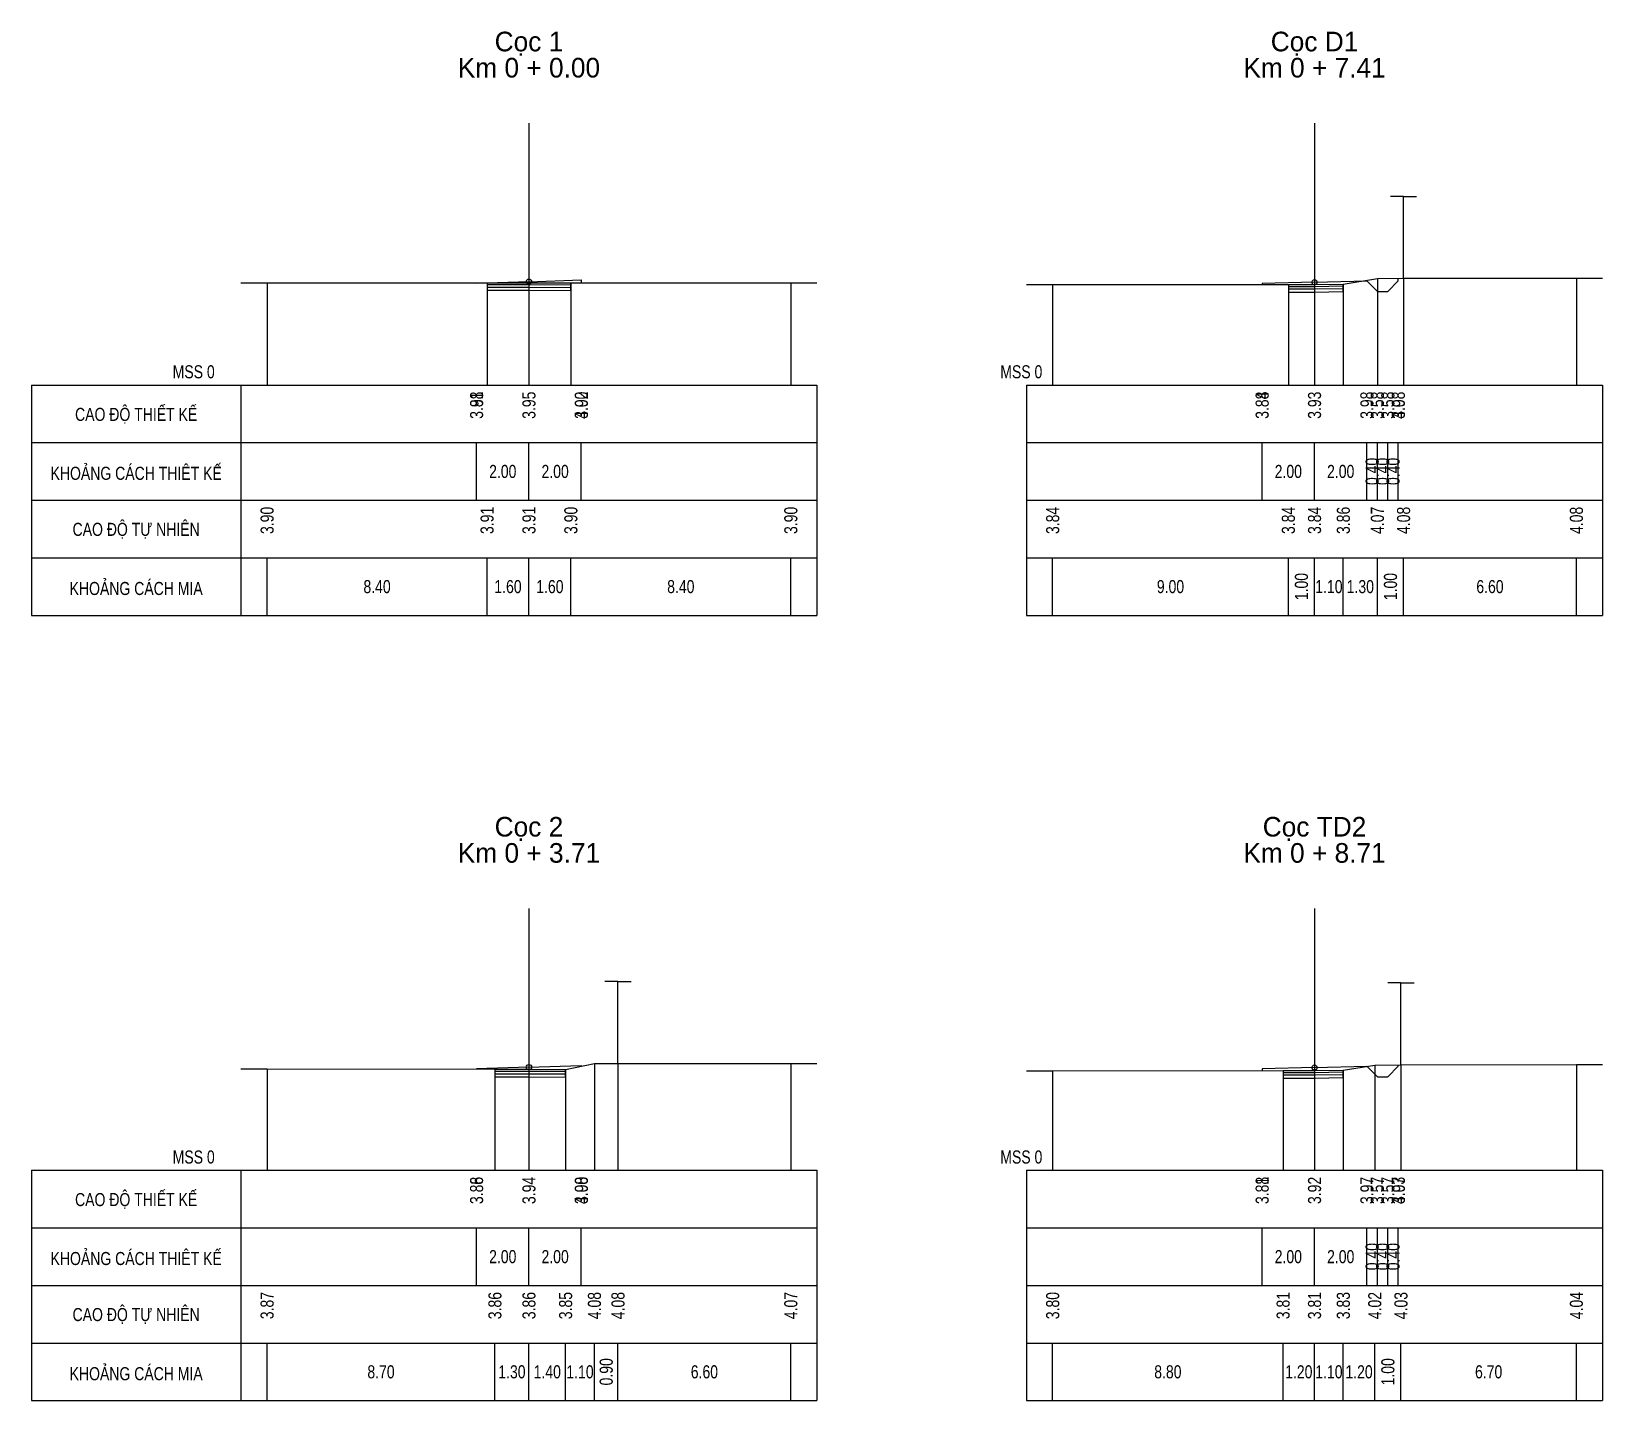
# Model space of a CAD drawing. Header units: inches. Extents: x 261 to 651, y -252 to 113.
# Drawn here: x 261 to 321, y -252 to -199.7 of the extents above; entities that cross this region are included whole.
import ezdxf
from ezdxf.enums import TextEntityAlignment as Align

# ---------------------------------------------------------------- set-up
doc = ezdxf.new("R2010")
doc.units = ezdxf.units.IN
doc.header["$MEASUREMENT"] = 0
for name, color, linetype in [('Bang TN tu nhien', 3, 'Continuous'), ('Duong cu', 8, 'Continuous'), ('Duong do thiet ke', 2, 'Continuous'), ('Duong dong trac ngang tu nhien', 9, 'Continuous'), ('KH_VAT', 8, 'Continuous'), ('Mat duong PD 1', 1, 'Continuous'), ('Taluy', 1, 'Continuous'), ('Trac ngang tu nhien', 3, 'Continuous'), ('TracNgang', 7, 'Continuous')]:
    doc.layers.add(name, color=color, linetype=linetype)
doc.styles.add('BangTN', font='viet buddy.shx', dxfattribs={"width": 0.8})

# ---------------------------------------------------------------- blocks, each defined once
blk = doc.blocks.new('CHIEUDUNGVAT12')
at = {"layer": 'KH_VAT', "color": 1}
for q in [(-2.5, 15.63), (2.5, 15.63)]:
    blk.add_line((0, 15.63), q, dxfattribs=at)
at = {"layer": 'KH_VAT', "color": 7}
blk.add_lwpolyline([(0, 0), (0, 15.63)], dxfattribs=at)
blk = doc.blocks.new('ChieuDungVat4.dwg')
at = {"layer": 'KH_VAT', "color": 1}
blk.add_blockref('CHIEUDUNGVAT12', (0, 0), dxfattribs=at)

msp = doc.modelspace()

# ---------------------------------------------------------------- linework, layer by layer
at = {"layer": 'Bang TN tu nhien', "color": 3}
for p, q in [((279.997, -203.198), (279.997, -213.198)), ((309.997, -203.198), (309.997, -213.198)), ((260.997, -213.198), (260.997, -221.998)), ((260.997, -213.198), (290.997, -213.198)), ((268.997, -213.198), (268.997, -221.998)), ((290.997, -213.198), (290.997, -221.998)), ((298.997, -213.198), (298.997, -221.998)), ((298.997, -213.198), (320.997, -213.198)), ((320.997, -213.198), (320.997, -221.998)), ((260.997, -215.398), (290.997, -215.398)), ((298.997, -215.398), (320.997, -215.398)), ((260.997, -217.598), (290.997, -217.598)), ((298.997, -217.598), (320.997, -217.598)), ((260.997, -219.798), (290.997, -219.798)), ((298.997, -219.798), (320.997, -219.798)), ((260.997, -221.998), (290.997, -221.998)), ((298.997, -221.998), (320.997, -221.998)), ((279.997, -233.198), (279.997, -243.198)), ((309.997, -233.198), (309.997, -243.198)), ((260.997, -243.198), (260.997, -251.998)), ((260.997, -243.198), (290.997, -243.198)), ((268.997, -243.198), (268.997, -251.998)), ((290.997, -243.198), (290.997, -251.998)), ((298.997, -243.198), (298.997, -251.998)), ((298.997, -243.198), (320.997, -243.198)), ((320.997, -243.198), (320.997, -251.998)), ((260.997, -245.398), (290.997, -245.398)), ((298.997, -245.398), (320.997, -245.398)), ((260.997, -247.598), (290.997, -247.598)), ((298.997, -247.598), (320.997, -247.598)), ((260.997, -249.798), (290.997, -249.798)), ((298.997, -249.798), (320.997, -249.798)), ((260.997, -251.998), (290.997, -251.998)), ((298.997, -251.998), (320.997, -251.998))]:
    msp.add_line(p, q, dxfattribs=at)
at = {"layer": 'Duong cu'}
for points in [[(278.397, -209.288), (278.397, -209.578), (279.997, -209.578), (281.597, -209.588), (281.597, -209.298)], [(278.397, -209.358), (279.997, -209.358), (281.597, -209.368)], [(308.997, -209.358), (308.997, -209.648), (309.997, -209.648), (311.097, -209.628), (311.097, -209.338)], [(278.397, -209.458), (279.997, -209.458), (281.597, -209.468)], [(308.997, -209.428), (309.997, -209.428), (311.097, -209.408)], [(308.997, -209.528), (309.997, -209.528), (311.097, -209.508)], [(278.697, -239.338), (278.697, -239.628), (279.997, -239.628), (281.397, -239.638), (281.397, -239.348)], [(308.797, -239.388), (308.797, -239.678), (309.997, -239.678), (311.097, -239.658), (311.097, -239.368)], [(278.697, -239.408), (279.997, -239.408), (281.397, -239.418)], [(278.697, -239.508), (279.997, -239.508), (281.397, -239.518)], [(308.797, -239.458), (309.997, -239.458), (311.097, -239.438)], [(308.797, -239.558), (309.997, -239.558), (311.097, -239.538)]]:
    msp.add_lwpolyline(points, dxfattribs=at)
at = {"layer": 'Duong do thiet ke', "color": 1}
for centre in [(279.997, -209.248), (309.997, -209.27), (279.997, -239.259), (309.997, -239.274)]:
    msp.add_circle(centre, 0.1, dxfattribs=at)
at = {"layer": 'Duong dong trac ngang tu nhien', "color": 8}
for p, q in [((269.997, -209.294), (269.997, -213.198)), ((278.397, -209.288), (278.397, -213.198)), ((279.997, -209.288), (279.997, -213.198)), ((281.597, -209.298), (281.597, -213.198)), ((289.997, -209.298), (289.997, -213.198)), ((299.997, -209.358), (299.997, -213.198)), ((308.997, -209.358), (308.997, -213.198)), ((309.997, -209.358), (309.997, -213.198)), ((311.097, -209.338), (311.097, -213.198)), ((312.397, -209.128), (312.397, -213.198)), ((313.397, -209.118), (313.397, -213.198)), ((319.997, -209.118), (319.997, -213.198)), ((269.997, -239.325), (269.997, -243.198)), ((278.697, -239.338), (278.697, -243.198)), ((279.997, -239.338), (279.997, -243.198)), ((281.397, -239.348), (281.397, -243.198)), ((282.497, -239.118), (282.497, -243.198)), ((283.397, -239.118), (283.397, -243.198)), ((289.997, -239.123), (289.997, -243.198)), ((299.997, -239.394), (299.997, -243.198)), ((308.797, -239.388), (308.797, -243.198)), ((309.997, -239.388), (309.997, -243.198)), ((311.097, -239.368), (311.097, -243.198)), ((312.297, -239.178), (312.297, -243.198)), ((313.297, -239.168), (313.297, -243.198)), ((319.997, -239.156), (319.997, -243.198))]:
    msp.add_line(p, q, dxfattribs=at)
at = {"layer": 'Mat duong PD 1'}
for points in [[(279.997, -209.248), (277.997, -209.32)], [(279.997, -209.248), (281.997, -209.175)], [(309.997, -209.27), (307.997, -209.321)], [(309.997, -209.27), (311.997, -209.218)], [(279.997, -239.259), (277.997, -239.321)], [(279.997, -239.259), (281.997, -239.197)], [(309.997, -239.274), (307.997, -239.322)], [(309.997, -239.274), (311.997, -239.226)]]:
    msp.add_lwpolyline(points, dxfattribs=at)
at = {"layer": 'Taluy'}
for points in [[(277.997, -209.32), (277.997, -209.288)], [(281.997, -209.175), (281.997, -209.298), (281.997, -209.298)], [(307.997, -209.321), (307.997, -209.358), (307.997, -209.358)], [(311.997, -209.218), (312.397, -209.618), (312.797, -209.618), (313.197, -209.218), (313.197, -209.12)], [(277.997, -239.321), (277.997, -239.337), (277.997, -239.337)], [(281.997, -239.197), (281.997, -239.222), (281.997, -239.222)], [(307.997, -239.322), (307.997, -239.388), (307.997, -239.388)], [(311.997, -239.226), (312.397, -239.626), (312.797, -239.626), (313.197, -239.226), (313.197, -239.169)]]:
    msp.add_lwpolyline(points, dxfattribs=at)
at = {"layer": 'Trac ngang tu nhien', "color": 3}
for points in [[(268.997, -209.295), (269.997, -209.294), (278.397, -209.288), (279.997, -209.288), (281.597, -209.298), (289.997, -209.298), (290.997, -209.298)], [(298.997, -209.358), (299.997, -209.358), (308.997, -209.358), (309.997, -209.358), (311.097, -209.338), (312.397, -209.128), (313.397, -209.118), (319.997, -209.118), (320.997, -209.118)], [(268.997, -239.324), (269.997, -239.325), (278.697, -239.338), (279.997, -239.338), (281.397, -239.348), (282.497, -239.118), (283.397, -239.118), (289.997, -239.123), (290.997, -239.124)], [(298.997, -239.395), (299.997, -239.394), (308.797, -239.388), (309.997, -239.388), (311.097, -239.368), (312.297, -239.178), (313.297, -239.168), (319.997, -239.156), (320.997, -239.155)]]:
    msp.add_lwpolyline(points, dxfattribs=at)
at = {"layer": 'TracNgang', "color": 2}
for p, q in [((277.997, -217.598), (277.997, -215.398)), ((279.997, -217.598), (279.997, -215.398)), ((281.997, -217.598), (281.997, -215.398)), ((307.997, -217.598), (307.997, -215.398)), ((309.997, -217.598), (309.997, -215.398)), ((311.997, -217.598), (311.997, -215.398)), ((312.397, -217.598), (312.397, -215.398)), ((312.797, -217.598), (312.797, -215.398)), ((313.197, -217.598), (313.197, -215.398)), ((277.997, -247.598), (277.997, -245.398)), ((279.997, -247.598), (279.997, -245.398)), ((281.997, -247.598), (281.997, -245.398)), ((307.997, -247.598), (307.997, -245.398)), ((309.997, -247.598), (309.997, -245.398)), ((311.997, -247.598), (311.997, -245.398)), ((312.397, -247.598), (312.397, -245.398)), ((312.797, -247.598), (312.797, -245.398)), ((313.197, -247.598), (313.197, -245.398))]:
    msp.add_line(p, q, dxfattribs=at)
at = {"layer": 'TracNgang', "color": 3}
for p, q in [((269.997, -221.998), (269.997, -219.798)), ((278.397, -221.998), (278.397, -219.798)), ((279.997, -221.998), (279.997, -219.798)), ((281.597, -221.998), (281.597, -219.798)), ((289.997, -221.998), (289.997, -219.798)), ((299.997, -221.998), (299.997, -219.798)), ((308.997, -221.998), (308.997, -219.798)), ((309.997, -221.998), (309.997, -219.798)), ((311.097, -221.998), (311.097, -219.798)), ((312.397, -221.998), (312.397, -219.798)), ((313.397, -221.998), (313.397, -219.798)), ((319.997, -221.998), (319.997, -219.798)), ((269.997, -251.998), (269.997, -249.798)), ((278.697, -251.998), (278.697, -249.798)), ((279.997, -251.998), (279.997, -249.798)), ((281.397, -251.998), (281.397, -249.798)), ((282.497, -251.998), (282.497, -249.798)), ((283.397, -251.998), (283.397, -249.798)), ((289.997, -251.998), (289.997, -249.798)), ((299.997, -251.998), (299.997, -249.798)), ((308.797, -251.998), (308.797, -249.798)), ((309.997, -251.998), (309.997, -249.798)), ((311.097, -251.998), (311.097, -249.798)), ((312.297, -251.998), (312.297, -249.798)), ((313.297, -251.998), (313.297, -249.798)), ((319.997, -251.998), (319.997, -249.798))]:
    msp.add_line(p, q, dxfattribs=at)

# ---------------------------------------------------------------- block references
at = {"color": 3, "xscale": 0.2, "yscale": 0.2000000000000002, "zscale": 0.2}
for p in [(313.397, -209.118), (283.397, -239.118), (313.297, -239.168)]:
    msp.add_blockref('ChieuDungVat4.dwg', p, dxfattribs=at)

# ---------------------------------------------------------------- texts
at = {"layer": 'Bang TN tu nhien', "color": 3, "style": 'BangTN', "width": 0.8}
for s, p in [('CAO ĐỘ THIẾT KẾ', (264.997, -214.298)), ('KHOẢNG CÁCH THIÊT KẾ', (264.997, -216.498)), ('CAO ĐỘ TỰ NHIÊN', (264.997, -218.698)), ('KHOẢNG CÁCH MIA', (264.997, -220.898)), ('CAO ĐỘ THIẾT KẾ', (264.997, -244.298)), ('KHOẢNG CÁCH THIÊT KẾ', (264.997, -246.498)), ('CAO ĐỘ TỰ NHIÊN', (264.997, -248.698)), ('KHOẢNG CÁCH MIA', (264.997, -250.898))]:
    msp.add_text(s, height=0.5, dxfattribs=at).set_placement(p, align=Align.MIDDLE)
at = {"layer": 'Trac ngang tu nhien', "color": 3, "style": 'BangTN'}
for s, p in [('Cọc 1', (279.997, -200.448)), ('Cọc D1', (309.997, -200.448)), ('Km 0 + 0.00', (279.997, -201.448)), ('Km 0 + 7.41', (309.997, -201.448)), ('Cọc 2', (279.997, -230.448)), ('Cọc TD2', (309.997, -230.448)), ('Km 0 + 3.71', (279.997, -231.448)), ('Km 0 + 8.71', (309.997, -231.448))]:
    msp.add_text(s, height=0.75, dxfattribs=at).set_placement(p, align=Align.CENTER)
at = {"layer": 'Trac ngang tu nhien', "color": 3, "char_height": 0.5, "style": 'BangTN'}
for insert, attachment_point in [((267.997, -212.948), 9), ((297.997, -212.948), 7), ((267.997, -242.948), 9), ((297.997, -242.948), 7)]:
    msp.add_mtext('MSS 0', dxfattribs=dict(at, insert=insert, attachment_point=attachment_point))
at = {"layer": 'TracNgang', "color": 2, "style": 'BangTN', "width": 0.8}
for s, p in [('3.88', (277.997, -213.448)), ('3.91', (277.997, -213.448)), ('3.95', (279.997, -213.448)), ('3.90', (281.997, -213.448)), ('4.02', (281.997, -213.448)), ('3.84', (307.997, -213.448)), ('3.88', (307.997, -213.448)), ('3.93', (309.997, -213.448)), ('3.98', (311.997, -213.448)), ('3.58', (312.397, -213.448)), ('3.58', (312.797, -213.448)), ('3.98', (313.197, -213.448)), ('4.08', (313.197, -213.448)), ('3.86', (277.997, -243.448)), ('3.88', (277.997, -243.448)), ('3.94', (279.997, -243.448)), ('4.00', (281.997, -243.448)), ('3.98', (281.997, -243.448)), ('3.88', (307.997, -243.448)), ('3.81', (307.997, -243.448)), ('3.92', (309.997, -243.448)), ('3.97', (311.997, -243.448)), ('3.57', (312.397, -243.448)), ('3.57', (312.797, -243.448)), ('4.03', (313.197, -243.448)), ('3.97', (313.197, -243.448))]:
    msp.add_text(s, height=0.5, rotation=90, dxfattribs=at).set_placement(p, align=Align.MIDDLE_RIGHT)
for p in [(312.197, -216.498), (312.597, -216.498), (312.997, -216.498), (312.197, -246.498), (312.597, -246.498), (312.997, -246.498)]:
    msp.add_text('0.40', height=0.5, rotation=90, dxfattribs=at).set_placement(p, align=Align.MIDDLE)
for p in [(278.997, -216.498), (280.997, -216.498), (308.997, -216.498), (310.997, -216.498), (278.997, -246.498), (280.997, -246.498), (308.997, -246.498), (310.997, -246.498)]:
    msp.add_text('2.00', height=0.5, dxfattribs=at).set_placement(p, align=Align.MIDDLE)
at = {"layer": 'TracNgang', "color": 3, "style": 'BangTN', "width": 0.8}
for s, p in [('3.90', (269.997, -217.848)), ('3.91', (278.397, -217.848)), ('3.91', (279.997, -217.848)), ('3.90', (281.597, -217.848)), ('3.90', (289.997, -217.848)), ('3.84', (299.997, -217.848)), ('3.84', (308.997, -217.848)), ('3.84', (309.997, -217.848)), ('3.86', (311.097, -217.848)), ('4.07', (312.397, -217.848)), ('4.08', (313.397, -217.848)), ('4.08', (319.997, -217.848)), ('3.87', (269.997, -247.848)), ('3.86', (278.697, -247.848)), ('3.86', (279.997, -247.848)), ('3.85', (281.397, -247.848)), ('4.08', (282.497, -247.848)), ('4.08', (283.397, -247.848)), ('4.07', (289.997, -247.848)), ('3.80', (299.997, -247.848)), ('3.81', (308.797, -247.848)), ('3.81', (309.997, -247.848)), ('3.83', (311.097, -247.848)), ('4.02', (312.297, -247.848)), ('4.03', (313.297, -247.848)), ('4.04', (319.997, -247.848))]:
    msp.add_text(s, height=0.5, rotation=90, dxfattribs=at).set_placement(p, align=Align.MIDDLE_RIGHT)
for s, p in [('8.40', (274.197, -220.898)), ('1.60', (279.197, -220.898)), ('1.60', (280.797, -220.898)), ('8.40', (285.797, -220.898)), ('9.00', (304.497, -220.898)), ('1.10', (310.547, -220.898)), ('1.30', (311.747, -220.898)), ('6.60', (316.697, -220.898)), ('8.70', (274.347, -250.898)), ('1.30', (279.347, -250.898)), ('1.40', (280.697, -250.898)), ('1.10', (281.947, -250.898)), ('6.60', (286.697, -250.898)), ('8.80', (304.397, -250.898)), ('1.20', (309.397, -250.898)), ('1.10', (310.547, -250.898)), ('1.20', (311.697, -250.898)), ('6.70', (316.647, -250.898))]:
    msp.add_text(s, height=0.5, dxfattribs=at).set_placement(p, align=Align.MIDDLE)
for s, p in [('1.00', (309.497, -220.898)), ('1.00', (312.897, -220.898)), ('0.90', (282.947, -250.898)), ('1.00', (312.797, -250.898))]:
    msp.add_text(s, height=0.5, rotation=90, dxfattribs=at).set_placement(p, align=Align.MIDDLE)

doc.saveas('drawing.dxf')
